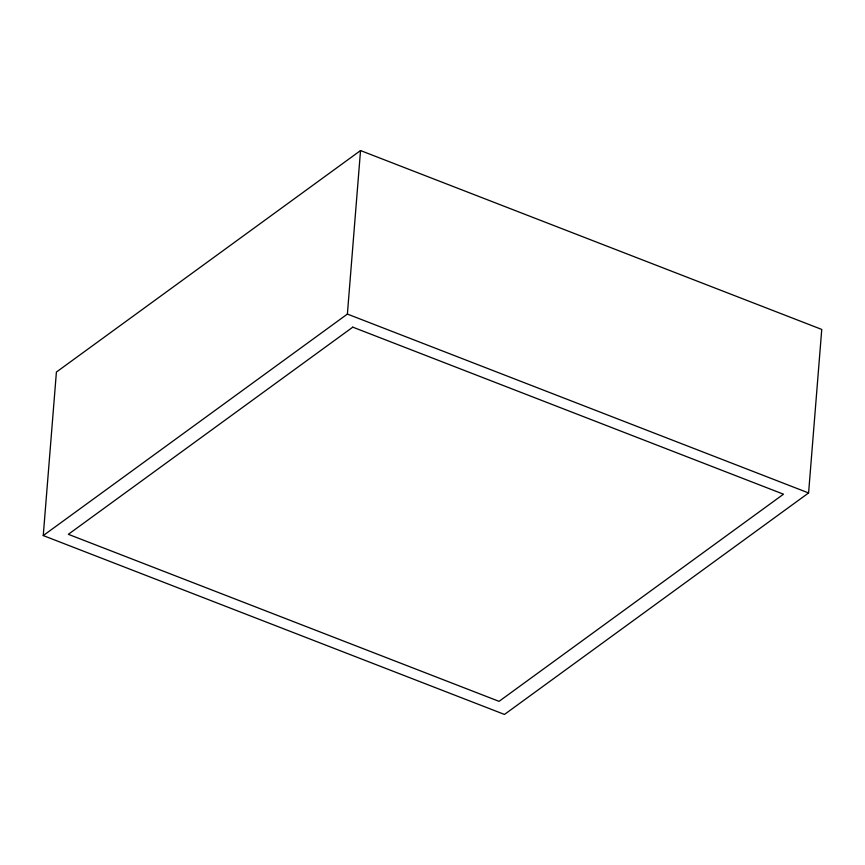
<?xml version="1.0" encoding="UTF-8"?>
<svg xmlns="http://www.w3.org/2000/svg" width="865" height="865" viewBox="0 0 865 865"><rect width="100%" height="100%" fill="white"/><g stroke="black" fill="none" stroke-linecap="round" stroke-linejoin="round"><path stroke-width="1.3" d="M43.25 535.565L56.409 372.047L360.532 150.564L821.75 329.435L808.591 492.953L504.468 714.436L43.25 535.565L347.384 314.071L360.532 150.564M347.384 314.071L808.591 492.953M352.79 327.154L68.346 534.311L499.051 701.353L783.495 494.196L352.79 327.154"/></g></svg>
